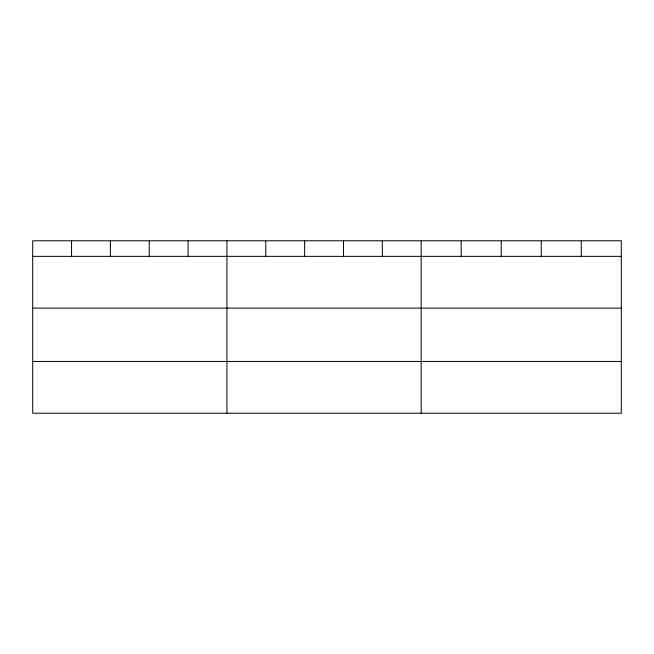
<?xml version="1.0" encoding="UTF-8"?>
<svg xmlns="http://www.w3.org/2000/svg" width="654" height="654" viewBox="0 0 654 654"><rect width="100%" height="100%" fill="white"/><g stroke="black" fill="none" stroke-linecap="round" stroke-linejoin="round"><path stroke-width="0.98" d="M621.3 308.124L621.3 240.77L32.7 240.77L32.7 413.23L621.3 413.23L621.3 308.124L32.7 308.124M32.7 256.352L621.3 256.352M32.7 361.458L621.3 361.458M581.275 240.77L581.275 256.352M541.25 240.77L541.25 256.352M501.226 240.77L501.226 256.352M461.201 240.77L461.201 256.352M421.176 240.77L421.176 413.23M382.328 240.77L382.328 256.352M343.481 240.77L343.481 256.352M304.633 240.77L304.633 256.352M265.786 240.77L265.786 256.352M226.938 240.77L226.938 413.23M188.09 240.77L188.09 256.352M149.243 240.77L149.243 256.352M110.395 240.77L110.395 256.352M71.548 240.77L71.548 256.352"/></g></svg>
